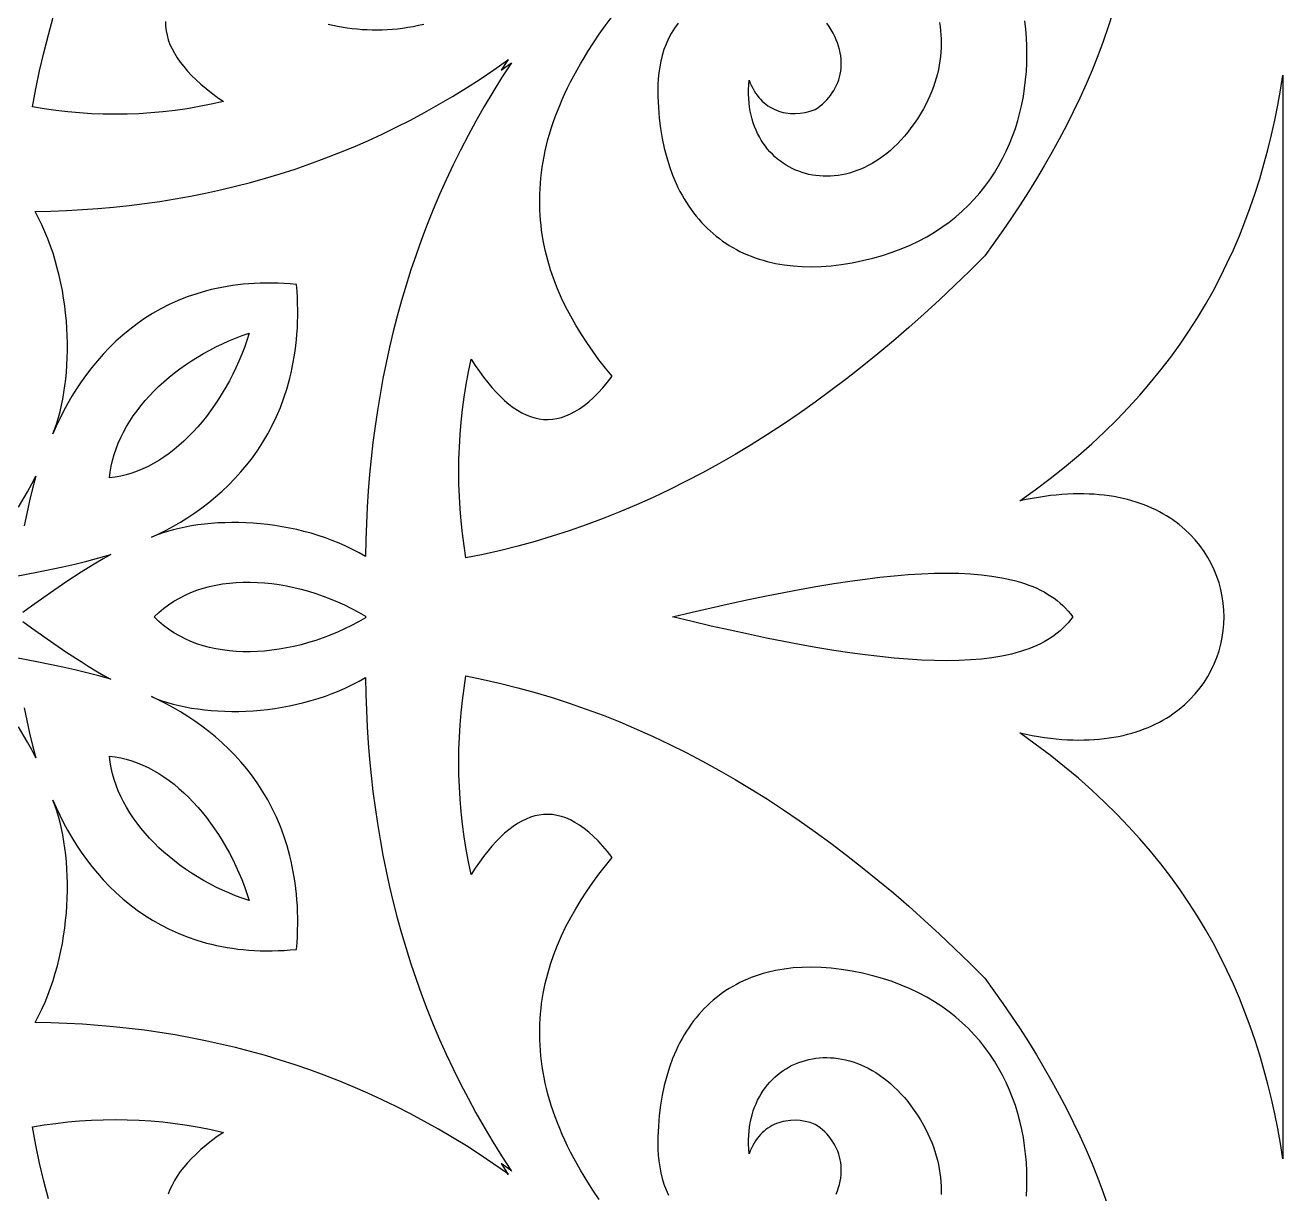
# Model space of a CAD drawing. Extents: x -375 to 375, y -1025 to 1025.
# Drawn here: x -197.2 to -125, y 357 to 424.1 of the extents above; entities that cross this region are included whole.
import ezdxf

# ---------------------------------------------------------------- set-up
doc = ezdxf.new("R2010")
doc.units = 0
doc.layers.add('LAYER_1', color=18, linetype='CONTINUOUS')

msp = doc.modelspace()

# ---------------------------------------------------------------- linework, layer by layer
at = {"layer": 'LAYER_1'}
for points in [[(-189.111, 424.311), (-189.103, 424.047), (-189.074, 423.785), (-189.022, 423.523), (-188.949, 423.262), (-188.854, 423.003), (-188.738, 422.745), (-188.601, 422.487), (-188.444, 422.231), (-188.266, 421.976), (-188.067, 421.722), (-187.849, 421.469), (-187.612, 421.216), (-187.354, 420.965), (-187.078, 420.715), (-186.783, 420.465), (-186.47, 420.217), (-186.138, 419.969), (-185.788, 419.722), (-186.484, 419.565), (-187.179, 419.427), (-187.873, 419.308), (-188.565, 419.208), (-189.255, 419.127), (-189.944, 419.065), (-190.631, 419.021), (-191.317, 418.996), (-192.001, 418.988), (-192.683, 418.997), (-193.364, 419.024), (-194.043, 419.068), (-194.721, 419.128), (-195.396, 419.205), (-196.071, 419.299), (-196.743, 419.408), (-196.549, 420.449), (-196.332, 421.485), (-196.094, 422.517), (-195.833, 423.543), (-195.551, 424.564)], [(-134.749, 424.839), (-135.022, 423.998), (-135.313, 423.166), (-135.623, 422.342), (-135.95, 421.527), (-136.294, 420.72), (-136.655, 419.921), (-137.031, 419.13), (-137.423, 418.347), (-137.831, 417.57), (-138.253, 416.801), (-138.689, 416.039), (-139.139, 415.283), (-139.603, 414.534), (-140.079, 413.791), (-140.567, 413.054), (-141.067, 412.323), (-141.579, 411.597), (-142.101, 410.877), (-142.966, 410.013), (-143.834, 409.168), (-144.707, 408.343), (-145.583, 407.538), (-146.464, 406.753), (-147.349, 405.988), (-148.238, 405.244), (-149.131, 404.52), (-150.028, 403.816), (-150.929, 403.133), (-151.835, 402.471), (-152.744, 401.829), (-153.659, 401.209), (-154.577, 400.609), (-155.5, 400.031), (-156.427, 399.473), (-157.358, 398.937), (-158.294, 398.423), (-159.235, 397.93), (-160.179, 397.459), (-161.129, 397.01), (-162.083, 396.583), (-163.041, 396.177), (-164.004, 395.794), (-164.972, 395.433), (-165.944, 395.094), (-166.921, 394.778), (-167.903, 394.485), (-168.889, 394.214), (-169.88, 393.965), (-170.877, 393.74), (-171.877, 393.538), (-171.982, 394.238), (-172.072, 394.939), (-172.146, 395.642), (-172.204, 396.347), (-172.246, 397.054), (-172.272, 397.762), (-172.281, 398.472), (-172.274, 399.183), (-172.249, 399.897), (-172.207, 400.611), (-172.147, 401.328), (-172.069, 402.046), (-171.974, 402.766), (-171.859, 403.487), (-171.727, 404.211), (-171.575, 404.935), (-171.338, 404.571), (-171.1, 404.226), (-170.861, 403.9), (-170.621, 403.593), (-170.381, 403.306), (-170.139, 403.038), (-169.897, 402.791), (-169.653, 402.564), (-169.409, 402.358), (-169.164, 402.172), (-168.917, 402.008), (-168.67, 401.866), (-168.422, 401.745), (-168.172, 401.647), (-167.922, 401.57), (-167.67, 401.517), (-167.418, 401.486), (-167.164, 401.478), (-166.909, 401.494), (-166.653, 401.534), (-166.396, 401.598), (-166.137, 401.686), (-165.878, 401.798), (-165.617, 401.935), (-165.355, 402.098), (-165.091, 402.286), (-164.826, 402.499), (-164.56, 402.739), (-164.293, 403.004), (-164.024, 403.297), (-163.754, 403.616), (-163.482, 403.962), (-163.868, 404.432), (-164.24, 404.91), (-164.597, 405.395), (-164.938, 405.886), (-165.264, 406.384), (-165.572, 406.889), (-165.862, 407.402), (-166.133, 407.921), (-166.384, 408.447), (-166.616, 408.98), (-166.825, 409.521), (-167.013, 410.069), (-167.178, 410.623), (-167.319, 411.185), (-167.436, 411.755), (-167.528, 412.332), (-167.563, 412.623), (-167.593, 412.916), (-167.615, 413.21), (-167.631, 413.507), (-167.64, 413.806), (-167.641, 414.106), (-167.636, 414.408), (-167.623, 414.712), (-167.603, 415.018), (-167.576, 415.326), (-167.541, 415.636), (-167.498, 415.948), (-167.447, 416.261), (-167.389, 416.577), (-167.323, 416.894), (-167.248, 417.213), (-167.166, 417.534), (-167.075, 417.857), (-166.976, 418.182), (-166.868, 418.509), (-166.752, 418.838), (-166.627, 419.169), (-166.493, 419.502), (-166.35, 419.837), (-166.199, 420.173), (-166.038, 420.512), (-165.868, 420.853), (-165.689, 421.195), (-165.5, 421.54), (-165.302, 421.886), (-165.094, 422.235), (-164.877, 422.585), (-164.552, 423.089), (-164.221, 423.581), (-163.884, 424.06), (-163.541, 424.526)], [(-159.696, 424.209), (-159.904, 423.927), (-160.089, 423.634), (-160.251, 423.331), (-160.39, 423.018), (-160.51, 422.698), (-160.609, 422.372), (-160.691, 422.04), (-160.755, 421.704), (-160.802, 421.365), (-160.835, 421.025), (-160.854, 420.684), (-160.86, 420.345), (-160.855, 420.008), (-160.827, 419.375), (-160.777, 418.762), (-160.704, 418.167), (-160.609, 417.592), (-160.492, 417.037), (-160.353, 416.502), (-160.194, 415.986), (-160.014, 415.492), (-159.813, 415.017), (-159.706, 414.788), (-159.593, 414.564), (-159.475, 414.345), (-159.353, 414.132), (-159.225, 413.924), (-159.093, 413.721), (-158.956, 413.524), (-158.814, 413.332), (-158.668, 413.145), (-158.517, 412.964), (-158.361, 412.789), (-158.201, 412.619), (-158.036, 412.455), (-157.867, 412.296), (-157.693, 412.143), (-157.515, 411.996), (-157.333, 411.854), (-157.146, 411.719), (-156.955, 411.588), (-156.76, 411.464), (-156.561, 411.346), (-156.357, 411.233), (-156.15, 411.126), (-155.938, 411.026), (-155.723, 410.931), (-155.503, 410.842), (-155.28, 410.759), (-155.052, 410.683), (-154.821, 410.612), (-154.586, 410.547), (-154.105, 410.437), (-153.609, 410.351), (-153.099, 410.29), (-152.574, 410.254), (-152.036, 410.244), (-151.485, 410.26), (-150.921, 410.302), (-150.344, 410.37), (-149.718, 410.471), (-149.113, 410.592), (-148.528, 410.733), (-147.963, 410.893), (-147.419, 411.072), (-146.894, 411.269), (-146.388, 411.484), (-145.903, 411.716), (-145.436, 411.964), (-144.989, 412.228), (-144.562, 412.508), (-144.153, 412.803), (-143.763, 413.112), (-143.392, 413.435), (-143.039, 413.771), (-142.705, 414.12), (-142.389, 414.481), (-142.091, 414.853), (-141.812, 415.236), (-141.55, 415.63), (-141.306, 416.034), (-141.08, 416.447), (-140.871, 416.868), (-140.68, 417.298), (-140.506, 417.736), (-140.349, 418.18), (-140.208, 418.631), (-140.085, 419.088), (-139.978, 419.551), (-139.888, 420.018), (-139.814, 420.489), (-139.757, 420.965), (-139.716, 421.443), (-139.69, 421.924), (-139.681, 422.407), (-139.687, 422.892), (-139.708, 423.378), (-139.745, 423.864), (-139.798, 424.35)], [(-174.294, 424.147), (-174.599, 424.078), (-174.902, 424.017), (-175.203, 423.964), (-175.503, 423.92), (-175.801, 423.883), (-176.096, 423.855), (-176.391, 423.834), (-176.683, 423.82), (-176.973, 423.815), (-177.262, 423.817), (-177.549, 423.826), (-177.834, 423.842), (-178.118, 423.865), (-178.399, 423.896), (-178.679, 423.933), (-179.233, 424.028), (-179.781, 424.15)], [(-144.704, 424.256), (-144.668, 424.019), (-144.64, 423.78), (-144.62, 423.539), (-144.609, 423.296), (-144.605, 423.052), (-144.61, 422.807), (-144.623, 422.56), (-144.645, 422.312), (-144.676, 422.064), (-144.716, 421.814), (-144.764, 421.564), (-144.822, 421.313), (-144.889, 421.062), (-144.965, 420.81), (-145.051, 420.559), (-145.146, 420.307), (-145.251, 420.055), (-145.366, 419.803), (-145.49, 419.552), (-145.625, 419.301), (-145.796, 419.009), (-145.972, 418.729), (-146.152, 418.461), (-146.336, 418.205), (-146.525, 417.962), (-146.717, 417.73), (-146.912, 417.51), (-147.111, 417.302), (-147.313, 417.106), (-147.517, 416.921), (-147.724, 416.748), (-147.934, 416.586), (-148.145, 416.435), (-148.357, 416.295), (-148.572, 416.166), (-148.787, 416.048), (-149.004, 415.941), (-149.221, 415.844), (-149.438, 415.758), (-149.656, 415.682), (-149.874, 415.616), (-150.091, 415.561), (-150.308, 415.516), (-150.524, 415.48), (-150.739, 415.455), (-150.953, 415.439), (-151.165, 415.433), (-151.375, 415.437), (-151.584, 415.449), (-151.79, 415.471), (-151.993, 415.503), (-152.194, 415.543), (-152.391, 415.592), (-152.585, 415.65), (-152.776, 415.717), (-152.963, 415.792), (-153.146, 415.876), (-153.324, 415.969), (-153.498, 416.069), (-153.667, 416.178), (-153.831, 416.295), (-153.989, 416.42), (-154.142, 416.552), (-154.289, 416.692), (-154.431, 416.84), (-154.565, 416.996), (-154.693, 417.158), (-154.815, 417.328), (-154.929, 417.506), (-155.036, 417.69), (-155.135, 417.881), (-155.227, 418.079), (-155.31, 418.284), (-155.385, 418.495), (-155.451, 418.713), (-155.509, 418.937), (-155.557, 419.167), (-155.597, 419.404), (-155.626, 419.647), (-155.646, 419.895), (-155.655, 420.15), (-155.654, 420.41), (-155.643, 420.675), (-155.621, 420.946), (-155.558, 420.783), (-155.49, 420.627), (-155.417, 420.479), (-155.338, 420.339), (-155.254, 420.206), (-155.165, 420.08), (-155.072, 419.961), (-154.974, 419.85), (-154.872, 419.747), (-154.766, 419.65), (-154.656, 419.561), (-154.543, 419.478), (-154.426, 419.403), (-154.306, 419.335), (-154.183, 419.274), (-154.057, 419.22), (-153.928, 419.173), (-153.798, 419.132), (-153.665, 419.099), (-153.53, 419.072), (-153.255, 419.039), (-152.975, 419.032), (-152.691, 419.051), (-152.405, 419.096), (-152.119, 419.167), (-151.834, 419.262), (-151.687, 419.361), (-151.546, 419.467), (-151.412, 419.578), (-151.285, 419.695), (-151.165, 419.817), (-151.052, 419.944), (-150.947, 420.077), (-150.85, 420.214), (-150.76, 420.356), (-150.679, 420.503), (-150.606, 420.654), (-150.541, 420.808), (-150.485, 420.966), (-150.438, 421.128), (-150.4, 421.294), (-150.371, 421.462), (-150.351, 421.633), (-150.341, 421.807), (-150.341, 421.984), (-150.351, 422.162), (-150.371, 422.343), (-150.401, 422.525), (-150.441, 422.71), (-150.493, 422.895), (-150.555, 423.082), (-150.628, 423.269), (-150.712, 423.458), (-150.808, 423.647), (-150.916, 423.836), (-151.035, 424.025), (-151.166, 424.215)], [(-197.537, 396.453), (-197.03, 397.329), (-196.783, 397.777), (-196.545, 398.227), (-196.735, 397.52), (-196.911, 396.807), (-197.075, 396.09), (-197.228, 395.368)], [(-197.785, 392.461), (-196.393, 392.735), (-195.003, 393.025), (-194.31, 393.183), (-193.619, 393.351), (-192.931, 393.532), (-192.245, 393.728), (-192.681, 393.484), (-193.113, 393.232), (-193.54, 392.973), (-193.959, 392.711), (-194.766, 392.183), (-195.52, 391.67), (-196.805, 390.763), (-197.304, 390.409)], [(-197.304, 389.884), (-196.805, 389.53), (-195.52, 388.623), (-194.766, 388.111), (-193.959, 387.585), (-193.54, 387.324), (-193.113, 387.066), (-192.681, 386.815), (-192.245, 386.573), (-192.931, 386.766), (-193.619, 386.944), (-194.31, 387.111), (-195.003, 387.267), (-196.393, 387.556), (-197.785, 387.826)], [(-164.221, 356.718), (-164.552, 357.209), (-164.877, 357.713), (-165.094, 358.063), (-165.302, 358.412), (-165.5, 358.758), (-165.689, 359.103), (-165.868, 359.446), (-166.038, 359.786), (-166.199, 360.125), (-166.35, 360.462), (-166.493, 360.796), (-166.627, 361.129), (-166.752, 361.46), (-166.868, 361.789), (-166.976, 362.116), (-167.075, 362.441), (-167.166, 362.764), (-167.248, 363.085), (-167.323, 363.405), (-167.389, 363.722), (-167.447, 364.038), (-167.498, 364.351), (-167.541, 364.663), (-167.576, 364.973), (-167.603, 365.28), (-167.623, 365.586), (-167.636, 365.891), (-167.641, 366.193), (-167.64, 366.493), (-167.631, 366.792), (-167.615, 367.088), (-167.593, 367.383), (-167.563, 367.676), (-167.528, 367.967), (-167.436, 368.544), (-167.319, 369.113), (-167.178, 369.675), (-167.013, 370.23), (-166.825, 370.778), (-166.616, 371.318), (-166.384, 371.852), (-166.133, 372.378), (-165.862, 372.897), (-165.572, 373.409), (-165.264, 373.915), (-164.938, 374.413), (-164.597, 374.904), (-164.24, 375.389), (-163.868, 375.866), (-163.482, 376.337), (-163.754, 376.683), (-164.024, 377.002), (-164.293, 377.294), (-164.56, 377.56), (-164.826, 377.799), (-165.091, 378.013), (-165.355, 378.201), (-165.617, 378.363), (-165.878, 378.501), (-166.137, 378.613), (-166.396, 378.701), (-166.653, 378.765), (-166.909, 378.804), (-167.164, 378.82), (-167.418, 378.813), (-167.67, 378.782), (-167.922, 378.728), (-168.172, 378.652), (-168.422, 378.553), (-168.67, 378.433), (-168.917, 378.29), (-169.164, 378.126), (-169.409, 377.941), (-169.653, 377.735), (-169.897, 377.508), (-170.139, 377.26), (-170.381, 376.993), (-170.621, 376.705), (-170.861, 376.398), (-171.1, 376.072), (-171.338, 375.727), (-171.575, 375.363), (-171.727, 376.088), (-171.859, 376.811), (-171.974, 377.532), (-172.069, 378.252), (-172.147, 378.97), (-172.207, 379.687), (-172.249, 380.402), (-172.274, 381.115), (-172.281, 381.827), (-172.272, 382.536), (-172.246, 383.245), (-172.204, 383.951), (-172.146, 384.656), (-172.072, 385.359), (-171.982, 386.061), (-171.877, 386.761), (-170.877, 386.559), (-169.88, 386.333), (-168.889, 386.085), (-167.903, 385.814), (-166.921, 385.52), (-165.944, 385.204), (-164.972, 384.866), (-164.004, 384.505), (-163.041, 384.121), (-162.083, 383.716), (-161.129, 383.289), (-160.179, 382.839), (-159.235, 382.368), (-158.294, 381.875), (-157.358, 381.361), (-156.427, 380.825), (-155.5, 380.268), (-154.577, 379.69), (-153.659, 379.09), (-152.744, 378.469), (-151.835, 377.828), (-150.929, 377.165), (-150.028, 376.482), (-149.131, 375.779), (-148.238, 375.055), (-147.349, 374.31), (-146.464, 373.545), (-145.583, 372.76), (-144.707, 371.955), (-143.834, 371.13), (-142.966, 370.286), (-142.101, 369.421), (-141.579, 368.701), (-141.067, 367.975), (-140.567, 367.244), (-140.079, 366.507), (-139.603, 365.764), (-139.139, 365.015), (-138.689, 364.259), (-138.253, 363.497), (-137.831, 362.728), (-137.423, 361.952), (-137.031, 361.168), (-136.655, 360.377), (-136.294, 359.578), (-135.95, 358.771), (-135.623, 357.956), (-135.313, 357.132), (-135.022, 356.3)], [(-197.228, 384.926), (-197.075, 384.206), (-196.911, 383.489), (-196.735, 382.777), (-196.545, 382.07), (-196.783, 382.52), (-197.03, 382.967), (-197.537, 383.841)], [(-139.708, 356.921), (-139.687, 357.406), (-139.681, 357.891), (-139.69, 358.374), (-139.716, 358.855), (-139.757, 359.334), (-139.814, 359.809), (-139.888, 360.28), (-139.978, 360.748), (-140.085, 361.21), (-140.208, 361.667), (-140.349, 362.118), (-140.506, 362.563), (-140.68, 363), (-140.871, 363.43), (-141.08, 363.852), (-141.306, 364.265), (-141.55, 364.668), (-141.812, 365.062), (-142.091, 365.445), (-142.389, 365.818), (-142.705, 366.179), (-143.039, 366.527), (-143.392, 366.863), (-143.763, 367.186), (-144.153, 367.495), (-144.562, 367.79), (-144.989, 368.07), (-145.436, 368.335), (-145.903, 368.583), (-146.388, 368.815), (-146.894, 369.03), (-147.419, 369.227), (-147.963, 369.406), (-148.528, 369.566), (-149.113, 369.707), (-149.718, 369.828), (-150.344, 369.929), (-150.921, 369.997), (-151.485, 370.038), (-152.036, 370.054), (-152.574, 370.044), (-153.099, 370.009), (-153.609, 369.948), (-154.105, 369.862), (-154.586, 369.751), (-154.821, 369.687), (-155.052, 369.616), (-155.28, 369.539), (-155.503, 369.456), (-155.723, 369.368), (-155.938, 369.273), (-156.15, 369.172), (-156.357, 369.065), (-156.561, 368.953), (-156.76, 368.834), (-156.955, 368.71), (-157.146, 368.58), (-157.333, 368.444), (-157.515, 368.303), (-157.693, 368.155), (-157.867, 368.002), (-158.036, 367.844), (-158.201, 367.679), (-158.361, 367.51), (-158.517, 367.334), (-158.668, 367.153), (-158.814, 366.967), (-158.956, 366.775), (-159.093, 366.578), (-159.225, 366.375), (-159.353, 366.167), (-159.475, 365.953), (-159.593, 365.735), (-159.706, 365.511), (-159.813, 365.281), (-160.014, 364.807), (-160.194, 364.312), (-160.353, 363.797), (-160.492, 363.262), (-160.609, 362.706), (-160.704, 362.131), (-160.777, 361.537), (-160.827, 360.924), (-160.855, 360.291), (-160.86, 359.954), (-160.854, 359.614), (-160.835, 359.274), (-160.802, 358.934), (-160.755, 358.595), (-160.691, 358.259), (-160.609, 357.927), (-160.51, 357.6), (-160.39, 357.28), (-160.251, 356.968)], [(-150.628, 357.029), (-150.555, 357.217), (-150.493, 357.403), (-150.441, 357.589), (-150.401, 357.773), (-150.371, 357.956), (-150.351, 358.136), (-150.341, 358.315), (-150.341, 358.491), (-150.351, 358.665), (-150.371, 358.837), (-150.4, 359.005), (-150.438, 359.17), (-150.485, 359.332), (-150.541, 359.491), (-150.606, 359.645), (-150.679, 359.796), (-150.76, 359.942), (-150.85, 360.084), (-150.947, 360.222), (-151.052, 360.354), (-151.165, 360.482), (-151.285, 360.604), (-151.412, 360.721), (-151.546, 360.832), (-151.687, 360.937), (-151.834, 361.036), (-152.119, 361.132), (-152.405, 361.203), (-152.691, 361.248), (-152.975, 361.267), (-153.255, 361.26), (-153.53, 361.227), (-153.665, 361.2), (-153.798, 361.166), (-153.928, 361.126), (-154.057, 361.079), (-154.183, 361.025), (-154.306, 360.964), (-154.426, 360.896), (-154.543, 360.82), (-154.656, 360.738), (-154.766, 360.649), (-154.872, 360.552), (-154.974, 360.449), (-155.072, 360.337), (-155.165, 360.219), (-155.254, 360.093), (-155.338, 359.96), (-155.417, 359.82), (-155.49, 359.671), (-155.558, 359.516), (-155.621, 359.352), (-155.643, 359.624), (-155.654, 359.889), (-155.655, 360.149), (-155.646, 360.404), (-155.626, 360.652), (-155.597, 360.895), (-155.557, 361.131), (-155.509, 361.362), (-155.451, 361.586), (-155.385, 361.804), (-155.31, 362.015), (-155.227, 362.219), (-155.135, 362.417), (-155.036, 362.609), (-154.929, 362.793), (-154.815, 362.97), (-154.693, 363.14), (-154.565, 363.303), (-154.431, 363.458), (-154.289, 363.606), (-154.142, 363.746), (-153.989, 363.879), (-153.831, 364.004), (-153.667, 364.12), (-153.498, 364.229), (-153.324, 364.33), (-153.146, 364.422), (-152.963, 364.506), (-152.776, 364.581), (-152.585, 364.648), (-152.391, 364.706), (-152.194, 364.755), (-151.993, 364.796), (-151.79, 364.827), (-151.584, 364.849), (-151.375, 364.862), (-151.165, 364.865), (-150.953, 364.859), (-150.739, 364.843), (-150.524, 364.818), (-150.308, 364.782), (-150.091, 364.737), (-149.874, 364.682), (-149.656, 364.616), (-149.438, 364.541), (-149.221, 364.454), (-149.004, 364.358), (-148.787, 364.25), (-148.572, 364.132), (-148.357, 364.003), (-148.145, 363.863), (-147.934, 363.713), (-147.724, 363.55), (-147.517, 363.377), (-147.313, 363.192), (-147.111, 362.996), (-146.912, 362.788), (-146.717, 362.568), (-146.525, 362.337), (-146.336, 362.093), (-146.152, 361.837), (-145.972, 361.57), (-145.796, 361.289), (-145.625, 360.997), (-145.49, 360.746), (-145.366, 360.495), (-145.251, 360.243), (-145.146, 359.991), (-145.051, 359.74), (-144.965, 359.488), (-144.889, 359.236), (-144.822, 358.985), (-144.764, 358.734), (-144.716, 358.484), (-144.676, 358.235), (-144.645, 357.986), (-144.623, 357.738), (-144.61, 357.492), (-144.605, 357.246), (-144.609, 357.002)], [(-195.833, 356.755), (-196.094, 357.782), (-196.332, 358.813), (-196.549, 359.849), (-196.743, 360.89), (-196.071, 361), (-195.396, 361.093), (-194.721, 361.17), (-194.043, 361.231), (-193.364, 361.275), (-192.683, 361.302), (-192.001, 361.311), (-191.317, 361.303), (-190.631, 361.277), (-189.944, 361.233), (-189.255, 361.171), (-188.565, 361.09), (-187.873, 360.991), (-187.179, 360.872), (-186.484, 360.734), (-185.788, 360.576), (-186.138, 360.329), (-186.47, 360.081), (-186.783, 359.833), (-187.078, 359.583), (-187.354, 359.333), (-187.612, 359.082), (-187.849, 358.83), (-188.067, 358.577), (-188.266, 358.322), (-188.444, 358.067), (-188.601, 357.811), (-188.738, 357.554), (-188.854, 357.295), (-188.949, 357.036)]]:
    msp.add_lwpolyline(points, dxfattribs=at)
for points in [[(-169.464, 422.105), (-169.439, 422.123), (-169.48, 422.079), (-169.849, 421.518), (-169.309, 421.902), (-169.267, 421.943), (-169.285, 421.92), (-169.26, 421.937), (-169.302, 421.893), (-169.83, 421.077), (-170.338, 420.257), (-170.828, 419.431), (-171.3, 418.602), (-171.753, 417.767), (-172.187, 416.928), (-172.604, 416.085), (-173.003, 415.237), (-173.385, 414.385), (-173.748, 413.528), (-174.095, 412.667), (-174.424, 411.802), (-174.736, 410.932), (-175.031, 410.058), (-175.309, 409.18), (-175.571, 408.297), (-175.817, 407.41), (-176.046, 406.519), (-176.259, 405.624), (-176.456, 404.725), (-176.637, 403.821), (-176.803, 402.914), (-176.954, 402.002), (-177.089, 401.087), (-177.209, 400.167), (-177.314, 399.244), (-177.404, 398.316), (-177.479, 397.385), (-177.54, 396.45), (-177.587, 395.511), (-177.62, 394.568), (-177.638, 393.621), (-178.003, 393.83), (-178.377, 394.026), (-178.758, 394.209), (-179.146, 394.381), (-179.54, 394.54), (-179.94, 394.687), (-180.344, 394.822), (-180.753, 394.946), (-181.165, 395.057), (-181.58, 395.158), (-181.996, 395.247), (-182.414, 395.324), (-182.832, 395.391), (-183.25, 395.446), (-183.667, 395.491), (-184.083, 395.525), (-184.496, 395.548), (-184.905, 395.561), (-185.311, 395.564), (-185.713, 395.556), (-186.109, 395.539), (-186.499, 395.511), (-186.882, 395.474), (-187.258, 395.427), (-187.626, 395.37), (-187.985, 395.304), (-188.334, 395.229), (-188.673, 395.145), (-189.001, 395.052), (-189.317, 394.949), (-189.621, 394.839), (-189.911, 394.719), (-189.492, 394.916), (-189.074, 395.128), (-188.657, 395.354), (-188.243, 395.595), (-187.832, 395.851), (-187.426, 396.123), (-187.025, 396.409), (-186.631, 396.712), (-186.244, 397.031), (-185.865, 397.365), (-185.495, 397.716), (-185.136, 398.084), (-184.788, 398.468), (-184.452, 398.869), (-184.129, 399.287), (-183.82, 399.723), (-183.527, 400.176), (-183.249, 400.647), (-182.988, 401.136), (-182.746, 401.644), (-182.522, 402.169), (-182.319, 402.713), (-182.136, 403.276), (-181.975, 403.858), (-181.903, 404.156), (-181.837, 404.459), (-181.777, 404.767), (-181.722, 405.08), (-181.675, 405.398), (-181.633, 405.72), (-181.598, 406.048), (-181.569, 406.38), (-181.547, 406.718), (-181.532, 407.061), (-181.524, 407.408), (-181.522, 407.761), (-181.528, 408.119), (-181.542, 408.482), (-181.562, 408.85), (-181.59, 409.223), (-181.95, 409.255), (-182.304, 409.279), (-182.654, 409.296), (-182.999, 409.304), (-183.338, 409.305), (-183.673, 409.299), (-184.003, 409.286), (-184.328, 409.265), (-184.649, 409.237), (-184.964, 409.203), (-185.275, 409.162), (-185.581, 409.114), (-185.882, 409.06), (-186.179, 408.999), (-186.471, 408.932), (-186.758, 408.859), (-187.319, 408.695), (-187.862, 408.508), (-188.386, 408.3), (-188.893, 408.07), (-189.382, 407.821), (-189.854, 407.553), (-190.308, 407.266), (-190.745, 406.964), (-191.165, 406.645), (-191.569, 406.311), (-191.956, 405.964), (-192.327, 405.604), (-192.682, 405.232), (-193.021, 404.849), (-193.344, 404.457), (-193.651, 404.056), (-193.944, 403.647), (-194.221, 403.232), (-194.484, 402.811), (-194.731, 402.385), (-194.965, 401.956), (-195.184, 401.524), (-195.388, 401.09), (-195.579, 400.656), (-195.462, 400.957), (-195.353, 401.272), (-195.253, 401.599), (-195.161, 401.939), (-195.077, 402.291), (-195.003, 402.653), (-194.937, 403.026), (-194.88, 403.408), (-194.833, 403.798), (-194.795, 404.196), (-194.766, 404.601), (-194.747, 405.012), (-194.738, 405.429), (-194.739, 405.851), (-194.749, 406.276), (-194.77, 406.705), (-194.801, 407.137), (-194.842, 407.571), (-194.894, 408.005), (-194.957, 408.44), (-195.031, 408.874), (-195.115, 409.308), (-195.211, 409.739), (-195.318, 410.168), (-195.436, 410.594), (-195.566, 411.015), (-195.707, 411.431), (-195.861, 411.842), (-196.026, 412.247), (-196.203, 412.644), (-196.393, 413.033), (-196.595, 413.414), (-195.687, 413.435), (-194.783, 413.47), (-193.883, 413.52), (-192.986, 413.584), (-192.093, 413.664), (-191.204, 413.758), (-190.319, 413.868), (-189.437, 413.994), (-188.56, 414.135), (-187.686, 414.292), (-186.816, 414.465), (-185.95, 414.654), (-185.087, 414.859), (-184.229, 415.081), (-183.375, 415.32), (-182.525, 415.575), (-181.679, 415.848), (-180.837, 416.138), (-179.999, 416.444), (-179.165, 416.769), (-178.335, 417.111), (-177.509, 417.471), (-176.688, 417.849), (-175.871, 418.245), (-175.058, 418.659), (-174.249, 419.092), (-173.445, 419.544), (-172.645, 420.014), (-171.849, 420.504), (-171.058, 421.012), (-170.271, 421.54), (-169.489, 422.087), (-169.448, 422.131)], [(-125, 359.061), (-125.139, 359.927), (-125.294, 360.788), (-125.465, 361.643), (-125.654, 362.494), (-125.86, 363.338), (-126.084, 364.177), (-126.326, 365.01), (-126.588, 365.838), (-126.87, 366.659), (-127.172, 367.473), (-127.495, 368.282), (-127.839, 369.084), (-128.206, 369.879), (-128.595, 370.667), (-129.007, 371.448), (-129.443, 372.222), (-129.903, 372.988), (-130.388, 373.747), (-130.899, 374.498), (-131.435, 375.242), (-131.998, 375.977), (-132.588, 376.705), (-133.205, 377.424), (-133.851, 378.134), (-134.526, 378.836), (-135.229, 379.529), (-135.963, 380.214), (-136.727, 380.889), (-137.522, 381.555), (-138.349, 382.211), (-139.208, 382.858), (-140.099, 383.496), (-139.735, 383.418), (-139.378, 383.349), (-139.026, 383.288), (-138.679, 383.235), (-138.339, 383.191), (-138.004, 383.154), (-137.675, 383.126), (-137.351, 383.105), (-137.034, 383.092), (-136.722, 383.087), (-136.415, 383.089), (-136.115, 383.098), (-135.82, 383.114), (-135.531, 383.137), (-135.247, 383.167), (-134.97, 383.204), (-134.698, 383.247), (-134.432, 383.296), (-134.171, 383.352), (-133.917, 383.414), (-133.668, 383.482), (-133.424, 383.556), (-133.187, 383.636), (-132.955, 383.721), (-132.729, 383.811), (-132.508, 383.907), (-132.294, 384.009), (-132.085, 384.115), (-131.882, 384.226), (-131.684, 384.342), (-131.492, 384.462), (-131.306, 384.587), (-130.951, 384.85), (-130.619, 385.13), (-130.31, 385.424), (-130.024, 385.733), (-129.761, 386.055), (-129.52, 386.389), (-129.303, 386.734), (-129.108, 387.088), (-128.937, 387.452), (-128.788, 387.823), (-128.662, 388.201), (-128.559, 388.584), (-128.479, 388.971), (-128.421, 389.362), (-128.387, 389.755), (-128.376, 390.149), (-128.376, 390.149), (-128.376, 390.15), (-128.387, 390.544), (-128.421, 390.937), (-128.479, 391.328), (-128.559, 391.715), (-128.662, 392.098), (-128.788, 392.476), (-128.937, 392.847), (-129.108, 393.21), (-129.303, 393.565), (-129.52, 393.91), (-129.761, 394.244), (-130.024, 394.566), (-130.31, 394.874), (-130.619, 395.169), (-130.951, 395.448), (-131.306, 395.711), (-131.492, 395.836), (-131.684, 395.957), (-131.882, 396.073), (-132.085, 396.184), (-132.294, 396.29), (-132.508, 396.391), (-132.729, 396.487), (-132.955, 396.578), (-133.187, 396.663), (-133.424, 396.743), (-133.668, 396.817), (-133.917, 396.885), (-134.171, 396.947), (-134.432, 397.002), (-134.698, 397.052), (-134.97, 397.095), (-135.247, 397.132), (-135.531, 397.162), (-135.82, 397.185), (-136.115, 397.201), (-136.415, 397.21), (-136.722, 397.212), (-137.034, 397.207), (-137.351, 397.194), (-137.675, 397.173), (-138.004, 397.144), (-138.339, 397.108), (-138.679, 397.064), (-139.026, 397.011), (-139.378, 396.95), (-139.735, 396.881), (-140.099, 396.803), (-139.208, 397.44), (-138.349, 398.087), (-137.522, 398.744), (-136.727, 399.41), (-135.963, 400.085), (-135.229, 400.769), (-134.526, 401.462), (-133.851, 402.164), (-133.205, 402.875), (-132.588, 403.594), (-131.998, 404.321), (-131.435, 405.056), (-130.899, 405.8), (-130.388, 406.551), (-129.903, 407.31), (-129.443, 408.076), (-129.007, 408.85), (-128.595, 409.631), (-128.206, 410.419), (-127.84, 411.213), (-127.495, 412.015), (-127.172, 412.823), (-126.87, 413.638), (-126.588, 414.459), (-126.326, 415.286), (-126.084, 416.119), (-125.86, 416.958), (-125.654, 417.803), (-125.465, 418.653), (-125.294, 419.508), (-125.139, 420.369), (-125, 421.235)], [(-184.444, 406.019), (-184.586, 405.618), (-184.738, 405.223), (-184.9, 404.833), (-185.072, 404.449), (-185.254, 404.072), (-185.444, 403.702), (-185.644, 403.34), (-185.852, 402.985), (-186.068, 402.639), (-186.292, 402.302), (-186.524, 401.974), (-186.764, 401.657), (-187.01, 401.349), (-187.263, 401.053), (-187.523, 400.768), (-187.789, 400.494), (-188.061, 400.233), (-188.339, 399.984), (-188.622, 399.749), (-188.91, 399.527), (-189.203, 399.32), (-189.5, 399.127), (-189.801, 398.949), (-190.107, 398.787), (-190.416, 398.641), (-190.728, 398.511), (-191.044, 398.399), (-191.362, 398.303), (-191.683, 398.226), (-192.006, 398.167), (-192.33, 398.127), (-192.289, 398.465), (-192.23, 398.801), (-192.153, 399.134), (-192.059, 399.465), (-191.948, 399.793), (-191.822, 400.117), (-191.679, 400.438), (-191.521, 400.755), (-191.349, 401.067), (-191.162, 401.376), (-190.961, 401.679), (-190.746, 401.978), (-190.519, 402.271), (-190.278, 402.558), (-190.026, 402.839), (-189.762, 403.115), (-189.487, 403.383), (-189.201, 403.645), (-188.904, 403.9), (-188.598, 404.147), (-188.282, 404.386), (-187.957, 404.617), (-187.624, 404.84), (-187.282, 405.055), (-186.933, 405.26), (-186.577, 405.457), (-186.214, 405.643), (-185.844, 405.82), (-185.469, 405.987), (-185.088, 406.143), (-184.703, 406.289), (-184.313, 406.424)], [(-143.584, 392.651), (-142.924, 392.62), (-142.294, 392.567), (-141.692, 392.494), (-141.119, 392.398), (-140.844, 392.343), (-140.576, 392.281), (-140.315, 392.214), (-140.062, 392.141), (-139.816, 392.062), (-139.578, 391.978), (-139.347, 391.887), (-139.124, 391.791), (-138.909, 391.688), (-138.701, 391.58), (-138.501, 391.465), (-138.309, 391.345), (-138.124, 391.218), (-137.947, 391.085), (-137.778, 390.945), (-137.617, 390.799), (-137.463, 390.647), (-137.318, 390.488), (-137.18, 390.323), (-137.051, 390.151), (-137.05, 390.151), (-137.051, 390.15), (-137.05, 390.149), (-137.051, 390.149), (-137.05, 390.147), (-137.051, 390.147), (-137.18, 389.975), (-137.318, 389.81), (-137.463, 389.651), (-137.617, 389.499), (-137.778, 389.353), (-137.947, 389.214), (-138.124, 389.081), (-138.309, 388.954), (-138.501, 388.833), (-138.701, 388.718), (-138.909, 388.61), (-139.124, 388.508), (-139.347, 388.411), (-139.578, 388.321), (-139.816, 388.236), (-140.062, 388.158), (-140.315, 388.085), (-140.576, 388.017), (-140.844, 387.956), (-141.119, 387.9), (-141.692, 387.805), (-142.294, 387.731), (-142.924, 387.679), (-143.584, 387.647), (-144.271, 387.637), (-144.987, 387.646), (-145.73, 387.674), (-146.501, 387.722), (-147.299, 387.788), (-148.124, 387.873), (-148.975, 387.975), (-149.853, 388.095), (-150.757, 388.231), (-151.687, 388.384), (-152.643, 388.553), (-153.624, 388.738), (-154.629, 388.938), (-155.66, 389.152), (-156.715, 389.381), (-157.795, 389.623), (-158.898, 389.879), (-160.026, 390.147), (-160.027, 390.147), (-160.026, 390.149), (-160.026, 390.149), (-160.024, 390.149), (-160.026, 390.15), (-160.026, 390.15), (-160.027, 390.151), (-160.026, 390.151), (-158.898, 390.419), (-157.795, 390.675), (-156.715, 390.918), (-155.66, 391.146), (-154.629, 391.361), (-153.624, 391.56), (-152.643, 391.745), (-151.687, 391.914), (-150.757, 392.067), (-149.853, 392.203), (-148.975, 392.323), (-148.124, 392.425), (-147.299, 392.51), (-146.501, 392.576), (-145.73, 392.624), (-144.987, 392.653), (-144.271, 392.662)], [(-183.836, 392.132), (-183.423, 392.103), (-183.008, 392.06), (-182.59, 392.002), (-182.17, 391.929), (-181.75, 391.841), (-181.329, 391.739), (-180.909, 391.623), (-180.49, 391.493), (-180.072, 391.349), (-179.657, 391.191), (-179.245, 391.019), (-178.837, 390.834), (-178.434, 390.636), (-178.035, 390.425), (-177.643, 390.2), (-177.643, 390.096), (-178.035, 389.871), (-178.434, 389.66), (-178.837, 389.462), (-179.245, 389.277), (-179.657, 389.105), (-180.072, 388.947), (-180.49, 388.803), (-180.909, 388.673), (-181.329, 388.557), (-181.75, 388.455), (-182.17, 388.367), (-182.59, 388.294), (-183.008, 388.236), (-183.423, 388.193), (-183.836, 388.165), (-184.245, 388.152), (-184.65, 388.154), (-185.05, 388.172), (-185.444, 388.205), (-185.833, 388.255), (-186.214, 388.321), (-186.587, 388.402), (-186.952, 388.5), (-187.309, 388.615), (-187.655, 388.746), (-187.992, 388.895), (-188.317, 389.06), (-188.631, 389.242), (-188.932, 389.442), (-189.22, 389.659), (-189.495, 389.894), (-189.756, 390.147), (-189.495, 390.4), (-189.22, 390.635), (-188.932, 390.853), (-188.631, 391.053), (-188.317, 391.235), (-187.992, 391.401), (-187.655, 391.549), (-187.309, 391.68), (-186.952, 391.795), (-186.587, 391.893), (-186.214, 391.975), (-185.833, 392.041), (-185.444, 392.091), (-185.05, 392.124), (-184.65, 392.142), (-184.245, 392.145)], [(-177.619, 385.725), (-177.587, 384.782), (-177.54, 383.843), (-177.479, 382.908), (-177.403, 381.977), (-177.313, 381.05), (-177.208, 380.126), (-177.088, 379.207), (-176.953, 378.292), (-176.802, 377.38), (-176.636, 376.473), (-176.455, 375.57), (-176.258, 374.671), (-176.045, 373.776), (-175.815, 372.885), (-175.57, 371.999), (-175.308, 371.116), (-175.03, 370.238), (-174.735, 369.364), (-174.423, 368.495), (-174.094, 367.629), (-173.747, 366.769), (-173.384, 365.912), (-173.002, 365.06), (-172.604, 364.212), (-172.187, 363.369), (-171.752, 362.53), (-171.299, 361.696), (-170.828, 360.866), (-170.338, 360.041), (-169.83, 359.221), (-169.302, 358.405), (-169.26, 358.362), (-169.285, 358.381), (-169.267, 358.355), (-169.309, 358.397), (-169.849, 358.781), (-169.48, 358.219), (-169.439, 358.176), (-169.464, 358.194), (-169.448, 358.167), (-169.489, 358.211), (-170.271, 358.759), (-171.058, 359.287), (-171.849, 359.795), (-172.645, 360.285), (-173.445, 360.755), (-174.249, 361.206), (-175.058, 361.639), (-175.871, 362.054), (-176.688, 362.45), (-177.509, 362.828), (-178.335, 363.188), (-179.164, 363.53), (-179.998, 363.854), (-180.836, 364.161), (-181.678, 364.45), (-182.524, 364.723), (-183.374, 364.978), (-184.228, 365.217), (-185.086, 365.439), (-185.948, 365.644), (-186.814, 365.833), (-187.684, 366.006), (-188.558, 366.163), (-189.436, 366.304), (-190.317, 366.43), (-191.202, 366.54), (-192.091, 366.634), (-192.984, 366.714), (-193.881, 366.778), (-194.781, 366.828), (-195.685, 366.863), (-196.592, 366.883), (-196.39, 367.264), (-196.201, 367.653), (-196.024, 368.05), (-195.859, 368.454), (-195.706, 368.865), (-195.565, 369.281), (-195.435, 369.702), (-195.317, 370.127), (-195.21, 370.556), (-195.115, 370.987), (-195.03, 371.421), (-194.957, 371.855), (-194.894, 372.29), (-194.842, 372.724), (-194.801, 373.158), (-194.77, 373.589), (-194.749, 374.018), (-194.739, 374.444), (-194.738, 374.866), (-194.747, 375.283), (-194.766, 375.694), (-194.795, 376.099), (-194.833, 376.497), (-194.881, 376.888), (-194.937, 377.27), (-195.003, 377.642), (-195.078, 378.005), (-195.161, 378.356), (-195.253, 378.697), (-195.353, 379.025), (-195.462, 379.34), (-195.579, 379.641), (-195.388, 379.206), (-195.184, 378.772), (-194.965, 378.34), (-194.731, 377.911), (-194.484, 377.485), (-194.221, 377.063), (-193.944, 376.648), (-193.651, 376.239), (-193.344, 375.838), (-193.021, 375.446), (-192.682, 375.063), (-192.327, 374.691), (-191.956, 374.331), (-191.569, 373.984), (-191.165, 373.65), (-190.745, 373.332), (-190.308, 373.029), (-189.854, 372.743), (-189.382, 372.475), (-188.893, 372.225), (-188.386, 371.996), (-187.862, 371.788), (-187.319, 371.601), (-186.758, 371.437), (-186.471, 371.364), (-186.179, 371.298), (-185.882, 371.237), (-185.581, 371.183), (-185.275, 371.135), (-184.964, 371.094), (-184.649, 371.06), (-184.328, 371.032), (-184.003, 371.012), (-183.673, 370.998), (-183.338, 370.992), (-182.999, 370.993), (-182.654, 371.002), (-182.304, 371.019), (-181.95, 371.043), (-181.59, 371.075), (-181.562, 371.448), (-181.542, 371.816), (-181.528, 372.179), (-181.522, 372.537), (-181.524, 372.89), (-181.532, 373.237), (-181.547, 373.58), (-181.569, 373.917), (-181.598, 374.25), (-181.633, 374.577), (-181.675, 374.9), (-181.722, 375.217), (-181.777, 375.53), (-181.837, 375.838), (-181.903, 376.141), (-181.975, 376.439), (-182.136, 377.021), (-182.319, 377.584), (-182.522, 378.128), (-182.746, 378.653), (-182.988, 379.16), (-183.249, 379.649), (-183.527, 380.12), (-183.82, 380.573), (-184.129, 381.009), (-184.452, 381.427), (-184.788, 381.828), (-185.136, 382.212), (-185.495, 382.579), (-185.865, 382.93), (-186.244, 383.265), (-186.631, 383.583), (-187.025, 383.885), (-187.426, 384.172), (-187.832, 384.443), (-188.243, 384.699), (-188.657, 384.94), (-189.074, 385.166), (-189.492, 385.378), (-189.911, 385.575), (-189.621, 385.455), (-189.317, 385.344), (-189.001, 385.242), (-188.673, 385.149), (-188.334, 385.064), (-187.985, 384.989), (-187.626, 384.923), (-187.258, 384.867), (-186.882, 384.819), (-186.499, 384.782), (-186.109, 384.754), (-185.713, 384.737), (-185.311, 384.729), (-184.905, 384.732), (-184.496, 384.745), (-184.083, 384.768), (-183.667, 384.802), (-183.25, 384.846), (-182.832, 384.902), (-182.414, 384.968), (-181.996, 385.046), (-181.58, 385.135), (-181.165, 385.235), (-180.753, 385.347), (-180.344, 385.47), (-179.94, 385.605), (-179.54, 385.752), (-179.146, 385.911), (-178.757, 386.083), (-178.376, 386.266), (-178.003, 386.462), (-177.638, 386.671)], [(-192.006, 382.123), (-191.683, 382.064), (-191.362, 381.988), (-191.044, 381.893), (-190.728, 381.781), (-190.416, 381.651), (-190.107, 381.505), (-189.801, 381.344), (-189.5, 381.166), (-189.203, 380.974), (-188.91, 380.767), (-188.622, 380.545), (-188.339, 380.31), (-188.061, 380.062), (-187.789, 379.801), (-187.523, 379.528), (-187.263, 379.243), (-187.01, 378.946), (-186.764, 378.639), (-186.524, 378.322), (-186.292, 377.994), (-186.068, 377.657), (-185.852, 377.312), (-185.644, 376.957), (-185.444, 376.595), (-185.254, 376.225), (-185.072, 375.848), (-184.9, 375.465), (-184.738, 375.075), (-184.586, 374.68), (-184.444, 374.279), (-184.313, 373.874), (-184.703, 374.008), (-185.088, 374.154), (-185.469, 374.31), (-185.844, 374.476), (-186.214, 374.653), (-186.577, 374.839), (-186.933, 375.035), (-187.282, 375.24), (-187.624, 375.454), (-187.957, 375.677), (-188.282, 375.908), (-188.598, 376.148), (-188.904, 376.395), (-189.201, 376.649), (-189.487, 376.91), (-189.762, 377.179), (-190.026, 377.454), (-190.278, 377.735), (-190.519, 378.022), (-190.746, 378.315), (-190.961, 378.613), (-191.162, 378.917), (-191.349, 379.225), (-191.521, 379.537), (-191.679, 379.854), (-191.822, 380.175), (-191.948, 380.499), (-192.059, 380.826), (-192.153, 381.156), (-192.23, 381.489), (-192.289, 381.825), (-192.33, 382.162)]]:
    msp.add_lwpolyline(points, close=True, dxfattribs=at)

doc.saveas('drawing.dxf')
